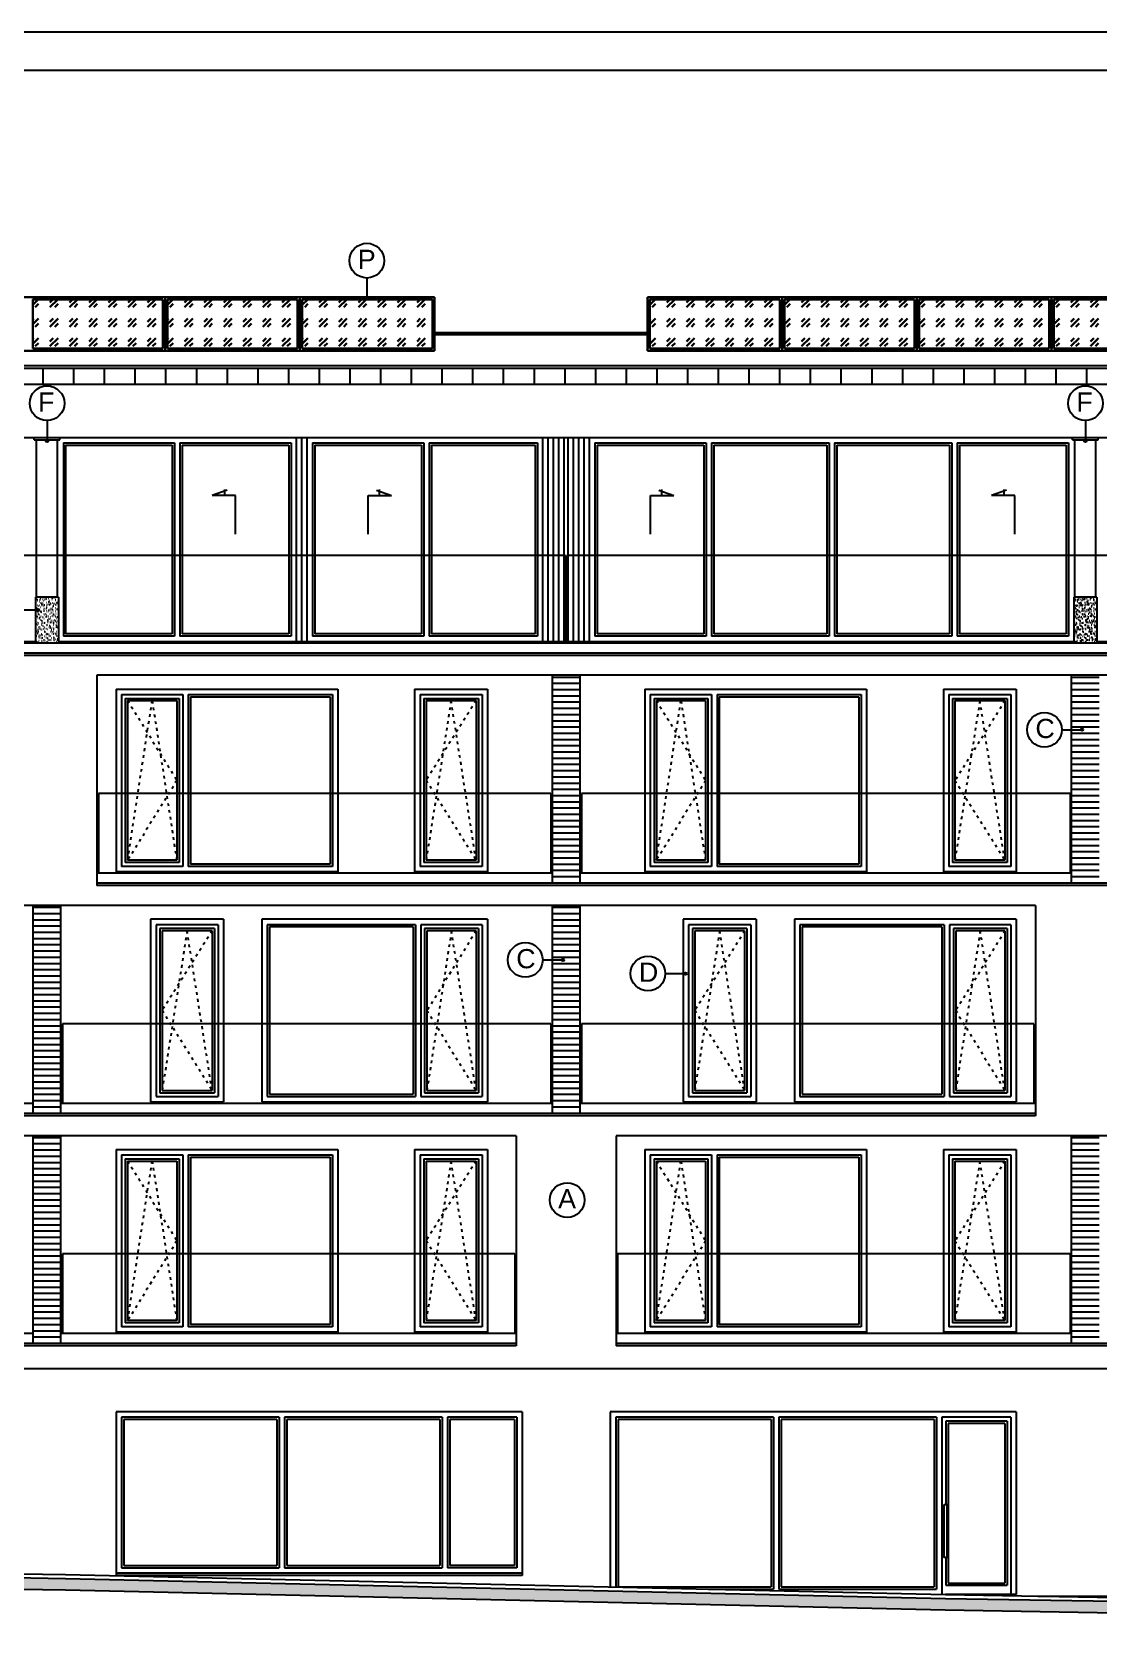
# Model space of a CAD drawing. Extents: x 3792242 to 5145247, y -1546315 to -1031918.
# Drawn here: x 4282186 to 4296081, y -1510106 to -1489065 of the extents above; entities that cross this region are included whole.
import ezdxf

# ---------------------------------------------------------------- set-up
doc = ezdxf.new("R2010")
doc.units = 0
doc.header["$MEASUREMENT"] = 0
doc.linetypes.add('ACAD_ISO03W100', pattern=[30, 12, -18])
for name, color, linetype in [('DVERE', 45, 'CONTINUOUS'), ('OKNÁ', 143, 'CONTINUOUS'), ('POZEMOK', 7, 'CONTINUOUS'), ('TENKÁ', 7, 'CONTINUOUS'), ('ZARIADENIE1', 145, 'CONTINUOUS'), ('ZZ-elektro', 221, 'CONTINUOUS'), ('ŠRAFY', 82, 'CONTINUOUS')]:
    doc.layers.add(name, color=color, linetype=linetype)
doc.styles.add('ARIAL', font='arial.ttf')

msp = doc.modelspace()

# ---------------------------------------------------------------- hatches: boundary and pattern name
at = {"layer": 'DVERE'}
h = msp.add_hatch(dxfattribs=at)
h.set_pattern_fill('ANSI31', color=256, scale=650, angle=135)
h.set_pattern_definition([(180, (-732226.286, 35638.13), (-1e-14, -81.25), [])])
h.paths.add_polyline_path([(4288962.714, -1500100.371), (4289322.714, -1500100.371), (4289322.714, -1497445.641), (4288962.714, -1497445.641)])
h = msp.add_hatch(dxfattribs=at)
h.set_pattern_fill('ANSI31', color=256, scale=650, angle=135)
h.set_pattern_definition([(180, (-725461.286, 35638.13), (-1e-14, -81.25), [])])
h.paths.add_polyline_path([(4295727.714, -1500100.371), (4296087.714, -1500100.371), (4296087.714, -1497445.641), (4295727.714, -1497445.641)])
h = msp.add_hatch(dxfattribs=at)
h.set_pattern_fill('ANSI31', color=256, scale=650, angle=135)
h.set_pattern_definition([(180, (-738991.286, 32638.13), (-1e-14, -81.25), [])])
h.paths.add_polyline_path([(4282197.714, -1503100.371), (4282557.714, -1503100.371), (4282557.714, -1500445.641), (4282197.714, -1500445.641)])
h = msp.add_hatch(dxfattribs=at)
h.set_pattern_fill('ANSI31', color=256, scale=650, angle=135)
h.set_pattern_definition([(180, (-732226.286, 32638.13), (-1e-14, -81.25), [])])
h.paths.add_polyline_path([(4288962.714, -1503100.371), (4289322.714, -1503100.371), (4289322.714, -1500445.641), (4288962.714, -1500445.641)])
h = msp.add_hatch(dxfattribs=at)
h.set_pattern_fill('ANSI31', color=256, scale=650, angle=135)
h.set_pattern_definition([(180, (-738991.286, 29638.13), (-1e-14, -81.25), [])])
h.paths.add_polyline_path([(4282197.714, -1503445.641), (4282197.714, -1506025.641), (4282197.714, -1506100.371), (4282557.714, -1506100.371), (4282557.714, -1506025.641), (4282557.714, -1503445.641)])
h = msp.add_hatch(dxfattribs=at)
h.set_pattern_fill('ANSI31', color=256, scale=650, angle=135)
h.set_pattern_definition([(180, (-725461.286, 29638.13), (-1e-14, -81.25), [])])
h.paths.add_polyline_path([(4295727.714, -1503445.641), (4295727.714, -1506025.641), (4295727.714, -1506100.371), (4296087.714, -1506100.371), (4296087.714, -1506025.641), (4296087.714, -1503445.641)])
at = {"layer": 'TENKÁ', "ltscale": 0.25}
h = msp.add_hatch(color=256, dxfattribs=at)
h.dxf.hatch_style = 1
h.paths.add_polyline_path([(4286530.249, -1492531.764, 1), (4286560.249, -1492531.764, 1)])
h = msp.add_hatch(color=256, dxfattribs=at)
h.dxf.hatch_style = 1
h.paths.add_polyline_path([(4282362.714, -1494390.641, 1), (4282392.714, -1494390.641, 1)])
h = msp.add_hatch(color=256, dxfattribs=at)
h.dxf.hatch_style = 1
h.paths.add_polyline_path([(4295892.714, -1494390.641, 1), (4295922.714, -1494390.641, 1)])
h = msp.add_hatch(color=256, dxfattribs=at)
h.dxf.hatch_style = 1
h.paths.add_polyline_path([(4282258.445, -1496607.641, 1), (4282258.445, -1496577.641, 1)])
h = msp.add_hatch(color=256, dxfattribs=at)
h.dxf.hatch_style = 1
h.paths.add_polyline_path([(4295865.117, -1498170.521, 1), (4295865.117, -1498140.521, 1)])
h = msp.add_hatch(color=256, dxfattribs=at)
h.dxf.hatch_style = 1
h.paths.add_polyline_path([(4289100.117, -1501170.521, 1), (4289100.117, -1501140.521, 1)])
h = msp.add_hatch(color=256, dxfattribs=at)
h.dxf.hatch_style = 1
h.paths.add_polyline_path([(4290698.445, -1501347.371, 1), (4290698.445, -1501317.371, 1)])
at = {"layer": 'TENKÁ'}
h = msp.add_hatch(color=8, dxfattribs=at)
h.dxf.hatch_style = 1
h.paths.add_polyline_path([(4257090.843, -1508885.551), (4267177.714, -1509098.884), (4267227.714, -1509099.942), (4267277.714, -1509100.999), (4267495.354, -1509105.602), (4271077.714, -1509172.15), (4271127.714, -1509173.079), (4271177.714, -1509174.008), (4275032.275, -1509245.612), (4282616.371, -1509365.606), (4289010.714, -1509510.618), (4289010.714, -1509360.58), (4282619.258, -1509215.632), (4278157.714, -1509145.043), (4278157.714, -1509180.641), (4278087.714, -1509180.641), (4277057.714, -1509180.641), (4277007.714, -1509180.641), (4276157.714, -1509180.641), (4276087.714, -1509180.641), (4276087.714, -1509112.292), (4275034.855, -1509095.634), (4267498.333, -1508955.632), (4257090.843, -1508735.518)])
h = msp.add_hatch(color=8, dxfattribs=at)
h.dxf.hatch_style = 1
h.paths.add_polyline_path([(4322797.241, -1509905.639), (4318616.274, -1509855.637), (4305510.856, -1509665.635), (4294083.966, -1509475.632), (4289010.714, -1509360.58), (4289010.714, -1509510.618), (4294081.018, -1509625.604), (4305508.522, -1509815.617), (4318614.29, -1510005.624), (4322795.819, -1510055.633), (4329944.933, -1510105.641), (4330429.911, -1510105.641), (4330429.911, -1509955.641), (4329945.458, -1509955.641)])
at = {"layer": 'ZZ-elektro', "lineweight": 30, "ltscale": 10}
h = msp.add_hatch(dxfattribs=at)
h.set_pattern_fill('GOST_GLASS', color=253, scale=30)
h.set_pattern_definition([(45, (63109.38, -4245.37), (254.558441, -3e-14), [150, -210]), (45, (63173.02, -4245.37), (254.558441, -3e-14), [60, -300]), (45, (63109.38, -4181.73), (254.558441, -3e-14), [60, -300])])
h.paths.add_polyline_path([(4282193.442, -1492545.641), (4282193.442, -1493185.641), (4283888.442, -1493185.641), (4283888.442, -1492545.641)])
h = msp.add_hatch(dxfattribs=at)
h.set_pattern_fill('GOST_GLASS', color=253, scale=30)
h.set_pattern_definition([(45, (64864.38, -4245.37), (254.558441, -3e-14), [150, -210]), (45, (64928.02, -4245.37), (254.558441, -3e-14), [60, -300]), (45, (64864.38, -4181.73), (254.558441, -3e-14), [60, -300])])
h.paths.add_polyline_path([(4283948.442, -1492545.641), (4283948.442, -1493185.641), (4285643.442, -1493185.641), (4285643.442, -1492545.641)])
h = msp.add_hatch(dxfattribs=at)
h.set_pattern_fill('GOST_GLASS', color=253, scale=30)
h.set_pattern_definition([(45, (66619.38, -4245.37), (254.558441, -3e-14), [150, -210]), (45, (66683.02, -4245.37), (254.558441, -3e-14), [60, -300]), (45, (66619.38, -4181.73), (254.558441, -3e-14), [60, -300])])
h.paths.add_polyline_path([(4285703.442, -1492545.641), (4285703.442, -1493185.641), (4287398.442, -1493185.641), (4287398.442, -1492545.641)])
h = msp.add_hatch(dxfattribs=at)
h.set_pattern_fill('GOST_GLASS', color=253, scale=30)
h.set_pattern_definition([(45, (71148.71, -4245.37), (254.558441, -3e-14), [150, -210]), (45, (71212.35, -4245.37), (254.558441, -3e-14), [60, -300]), (45, (71148.71, -4181.73), (254.558441, -3e-14), [60, -300])])
h.paths.add_polyline_path([(4290232.774, -1492545.641), (4290232.774, -1493185.641), (4291927.774, -1493185.641), (4291927.774, -1492545.641)])
h = msp.add_hatch(dxfattribs=at)
h.set_pattern_fill('GOST_GLASS', color=253, scale=30)
h.set_pattern_definition([(45, (72903.71, -4245.37), (254.558441, -3e-14), [150, -210]), (45, (72967.35, -4245.37), (254.558441, -3e-14), [60, -300]), (45, (72903.71, -4181.73), (254.558441, -3e-14), [60, -300])])
h.paths.add_polyline_path([(4291987.774, -1492545.641), (4291987.774, -1493185.641), (4293682.774, -1493185.641), (4293682.774, -1492545.641)])
h = msp.add_hatch(dxfattribs=at)
h.set_pattern_fill('GOST_GLASS', color=253, scale=30)
h.set_pattern_definition([(45, (74658.71, -4245.37), (254.558441, -3e-14), [150, -210]), (45, (74722.35, -4245.37), (254.558441, -3e-14), [60, -300]), (45, (74658.71, -4181.73), (254.558441, -3e-14), [60, -300])])
h.paths.add_polyline_path([(4293742.774, -1492545.641), (4293742.774, -1493185.641), (4295437.774, -1493185.641), (4295437.774, -1492545.641)])
h = msp.add_hatch(dxfattribs=at)
h.set_pattern_fill('GOST_GLASS', color=253, scale=30)
h.set_pattern_definition([(45, (76413.71, -4245.37), (254.558441, -3e-14), [150, -210]), (45, (76477.35, -4245.37), (254.558441, -3e-14), [60, -300]), (45, (76413.71, -4181.73), (254.558441, -3e-14), [60, -300])])
h.paths.add_polyline_path([(4295497.774, -1492545.641), (4295497.774, -1493185.641), (4297192.774, -1493185.641), (4297192.774, -1492545.641)])
at = {"layer": 'ŠRAFY'}
h = msp.add_hatch(dxfattribs=at)
h.set_pattern_fill('AR-SAND', color=9, scale=30)
h.set_pattern_definition([(37.5, (86943.714, 2754.63), (-1.88980074, 57.80471307), [0, -45.6, 0, -51, 0, -48.75]), (7.5, (86943.714, 2754.63), (53.0933012, 84.664382), [0, -24.6, 0, -41.1, 0, -15.75]), (327.5, (86906.814, 2754.63), (93.42425585, 0.1697716), [0, -15, 0, -54, 0, -70.5]), (317.5, (86906.814, 2754.63), (90.1837981, 26.330267), [0, -7.5, 0, -35.4, 0, -40.5])])
h.paths.add_polyline_path([(4282227.714, -1497025.641), (4282527.714, -1497025.641), (4282527.714, -1497005.641), (4282527.714, -1496425.641), (4282515.214, -1496425.641), (4282240.214, -1496425.641), (4282227.714, -1496425.641), (4282227.714, -1497005.641)])
h = msp.add_hatch(dxfattribs=at)
h.set_pattern_fill('AR-SAND', color=9, scale=30)
h.set_pattern_definition([(37.5, (100473.714, 2754.63), (-1.88980074, 57.80471307), [0, -45.6, 0, -51, 0, -48.75]), (7.5, (100473.714, 2754.63), (53.0933012, 84.664382), [0, -24.6, 0, -41.1, 0, -15.75]), (327.5, (100436.814, 2754.63), (93.42425585, 0.1697716), [0, -15, 0, -54, 0, -70.5]), (317.5, (100436.814, 2754.63), (90.1837981, 26.330267), [0, -7.5, 0, -35.4, 0, -40.5])])
h.paths.add_polyline_path([(4295757.714, -1497025.641), (4296057.714, -1497025.641), (4296057.714, -1497005.641), (4296057.714, -1496425.641), (4296045.214, -1496425.641), (4295770.214, -1496425.641), (4295757.714, -1496425.641), (4295757.714, -1497005.641)])

# ---------------------------------------------------------------- linework, layer by layer
at = {"layer": 'DVERE'}
for p, q in [((4288962.714, -1500155.641), (4288962.714, -1497445.641)), ((4289322.714, -1500155.641), (4289322.714, -1497445.641)), ((4295727.714, -1500155.641), (4295727.714, -1497445.641)), ((4282197.714, -1503155.641), (4282197.714, -1500445.641)), ((4282557.714, -1503155.641), (4282557.714, -1500445.641)), ((4288962.714, -1503155.641), (4288962.714, -1500445.641)), ((4289322.714, -1503155.641), (4289322.714, -1500445.641)), ((4282197.714, -1506155.641), (4282197.714, -1503445.641)), ((4282557.714, -1506155.641), (4282557.714, -1503445.641)), ((4295727.714, -1506155.641), (4295727.714, -1503445.641))]:
    msp.add_line(p, q, dxfattribs=at)
at = {"layer": 'OKNÁ'}
for p, q in [((4282620.214, -1494445.641), (4282620.214, -1496905.641)), ((4282620.214, -1494445.641), (4284007.714, -1494445.641)), ((4284007.714, -1494445.641), (4284007.714, -1496905.641)), ((4284137.714, -1494445.641), (4285527.714, -1494445.641)), ((4284137.714, -1494445.641), (4284137.714, -1496905.641)), ((4285527.714, -1494445.641), (4285527.714, -1496905.641)), ((4285867.714, -1494445.641), (4285867.714, -1496905.641)), ((4285867.714, -1494445.641), (4287257.714, -1494445.641)), ((4287257.714, -1494445.641), (4287257.714, -1496905.641)), ((4287387.714, -1494445.641), (4287387.714, -1496905.641)), ((4287387.714, -1494445.641), (4288737.714, -1494445.641)), ((4288737.714, -1494445.641), (4288737.714, -1496905.641)), ((4289547.714, -1494445.641), (4289547.714, -1496905.641)), ((4289547.714, -1494445.641), (4290937.714, -1494445.641)), ((4290937.714, -1494445.641), (4290937.714, -1496905.641)), ((4291067.714, -1494445.641), (4291067.714, -1496905.641)), ((4291067.714, -1494445.641), (4292537.714, -1494445.641)), ((4292537.714, -1494445.641), (4292537.714, -1496905.641)), ((4292667.714, -1494445.641), (4292667.714, -1496905.641)), ((4292667.714, -1494445.641), (4294137.714, -1494445.641)), ((4294137.714, -1494445.641), (4294137.714, -1496905.641)), ((4294267.714, -1494445.641), (4294267.714, -1496905.641)), ((4294267.714, -1494445.641), (4295657.714, -1494445.641)), ((4295657.714, -1494445.641), (4295657.714, -1496905.641)), ((4284007.714, -1496905.641), (4282620.214, -1496905.641)), ((4285527.714, -1496905.641), (4284137.714, -1496905.641)), ((4287257.714, -1496905.641), (4285867.714, -1496905.641)), ((4288737.714, -1496905.641), (4287387.714, -1496905.641)), ((4290937.714, -1496905.641), (4289547.714, -1496905.641)), ((4292537.714, -1496905.641), (4291067.714, -1496905.641)), ((4294137.714, -1496905.641), (4292667.714, -1496905.641)), ((4295657.714, -1496905.641), (4294267.714, -1496905.641)), ((4283427.714, -1497775.641), (4283427.714, -1499855.641)), ((4283427.714, -1497775.641), (4284067.714, -1497775.641)), ((4284067.714, -1497775.641), (4284067.714, -1499855.641)), ((4284247.714, -1497725.641), (4286067.714, -1497725.641)), ((4284247.714, -1497725.641), (4284247.714, -1499905.641)), ((4286067.714, -1497725.641), (4286067.714, -1499905.641)), ((4287317.714, -1497775.641), (4287317.714, -1499855.641)), ((4287317.714, -1497775.641), (4287967.714, -1497775.641)), ((4287967.714, -1497775.641), (4287967.714, -1499855.641)), ((4290317.714, -1497775.641), (4290317.714, -1499855.641)), ((4290317.714, -1497775.641), (4290957.714, -1497775.641)), ((4290957.714, -1497775.641), (4290957.714, -1499855.641)), ((4291137.714, -1497725.641), (4292957.714, -1497725.641)), ((4291137.714, -1497725.641), (4291137.714, -1499905.641)), ((4292957.714, -1497725.641), (4292957.714, -1499905.641)), ((4294207.714, -1497775.641), (4294207.714, -1499855.641)), ((4294207.714, -1497775.641), (4294857.714, -1497775.641)), ((4294857.714, -1497775.641), (4294857.714, -1499855.641)), ((4284067.714, -1499855.641), (4283427.714, -1499855.641)), ((4286067.714, -1499905.641), (4284247.714, -1499905.641)), ((4287967.714, -1499855.641), (4287317.714, -1499855.641)), ((4290957.714, -1499855.641), (4290317.714, -1499855.641)), ((4292957.714, -1499905.641), (4291137.714, -1499905.641)), ((4294857.714, -1499855.641), (4294207.714, -1499855.641)), ((4284527.714, -1500775.641), (4283877.714, -1500775.641)), ((4283877.714, -1500775.641), (4283877.714, -1502855.641)), ((4284527.714, -1500775.641), (4284527.714, -1502855.641)), ((4287147.714, -1500725.641), (4285277.714, -1500725.641)), ((4285277.714, -1500725.641), (4285277.714, -1502905.641)), ((4287147.714, -1500725.641), (4287147.714, -1502905.641)), ((4287967.714, -1500775.641), (4287327.714, -1500775.641)), ((4287327.714, -1500775.641), (4287327.714, -1502855.641)), ((4287967.714, -1500775.641), (4287967.714, -1502855.641)), ((4291467.714, -1500775.641), (4290817.714, -1500775.641)), ((4290817.714, -1500775.641), (4290817.714, -1502855.641)), ((4291467.714, -1500775.641), (4291467.714, -1502855.641)), ((4294037.714, -1500725.641), (4292217.714, -1500725.641)), ((4292217.714, -1500725.641), (4292217.714, -1502905.641)), ((4294037.714, -1500725.641), (4294037.714, -1502905.641)), ((4294857.714, -1500775.641), (4294217.714, -1500775.641)), ((4294217.714, -1500775.641), (4294217.714, -1502855.641)), ((4294857.714, -1500775.641), (4294857.714, -1502855.641)), ((4283877.714, -1502855.641), (4284527.714, -1502855.641)), ((4285277.714, -1502905.641), (4287147.714, -1502905.641)), ((4287327.714, -1502855.641), (4287967.714, -1502855.641)), ((4290817.714, -1502855.641), (4291467.714, -1502855.641)), ((4292217.714, -1502905.641), (4294037.714, -1502905.641)), ((4294217.714, -1502855.641), (4294857.714, -1502855.641)), ((4284247.714, -1503725.641), (4286067.714, -1503725.641)), ((4284247.714, -1503725.641), (4284247.714, -1505905.641)), ((4286067.714, -1503725.641), (4286067.714, -1505905.641)), ((4291137.714, -1503725.641), (4292957.714, -1503725.641)), ((4291137.714, -1503725.641), (4291137.714, -1505905.641)), ((4292957.714, -1503725.641), (4292957.714, -1505905.641)), ((4283427.714, -1503775.641), (4283427.714, -1505855.641)), ((4283427.714, -1503775.641), (4284067.714, -1503775.641)), ((4284067.714, -1503775.641), (4284067.714, -1505855.641)), ((4287317.714, -1503775.641), (4287317.714, -1505855.641)), ((4287317.714, -1503775.641), (4287967.714, -1503775.641)), ((4287967.714, -1503775.641), (4287967.714, -1505855.641)), ((4290317.714, -1503775.641), (4290317.714, -1505855.641)), ((4290317.714, -1503775.641), (4290957.714, -1503775.641)), ((4290957.714, -1503775.641), (4290957.714, -1505855.641)), ((4294207.714, -1503775.641), (4294207.714, -1505855.641)), ((4294207.714, -1503775.641), (4294857.714, -1503775.641)), ((4294857.714, -1503775.641), (4294857.714, -1505855.641)), ((4284067.714, -1505855.641), (4283427.714, -1505855.641)), ((4287967.714, -1505855.641), (4287317.714, -1505855.641)), ((4290957.714, -1505855.641), (4290317.714, -1505855.641)), ((4294857.714, -1505855.641), (4294207.714, -1505855.641)), ((4286067.714, -1505905.641), (4284247.714, -1505905.641)), ((4292957.714, -1505905.641), (4291137.714, -1505905.641)), ((4285372.714, -1507145.641), (4283377.714, -1507145.641)), ((4283377.714, -1507145.641), (4283377.714, -1509045.641)), ((4285372.714, -1507145.641), (4285372.714, -1509045.641)), ((4287497.714, -1507145.641), (4285502.714, -1507145.641)), ((4285502.714, -1507145.641), (4285502.714, -1509045.641)), ((4287497.714, -1507145.641), (4287497.714, -1509045.641)), ((4288467.714, -1507145.641), (4287627.714, -1507145.641)), ((4287627.714, -1507145.641), (4287627.714, -1509045.641)), ((4288467.714, -1507145.641), (4288467.714, -1509045.641)), ((4291812.714, -1507145.641), (4289817.714, -1507145.641)), ((4289817.714, -1507145.641), (4289817.714, -1509325.641)), ((4291812.714, -1507145.641), (4291812.714, -1509325.641)), ((4293937.714, -1507145.641), (4291942.714, -1507145.641)), ((4291942.714, -1507145.641), (4291942.714, -1509325.641)), ((4293937.714, -1507145.641), (4293937.714, -1509325.641)), ((4294857.714, -1507195.641), (4294117.714, -1507195.641)), ((4294117.714, -1507195.641), (4294117.714, -1509275.641)), ((4294857.714, -1507195.641), (4294857.714, -1509275.641)), ((4283377.714, -1509045.641), (4285372.714, -1509045.641)), ((4285502.714, -1509045.641), (4287497.714, -1509045.641)), ((4288467.714, -1509045.641), (4287627.714, -1509045.641)), ((4289817.714, -1509325.641), (4291812.714, -1509325.641)), ((4291942.714, -1509325.641), (4293937.714, -1509325.641)), ((4294117.714, -1509275.641), (4294857.714, -1509275.641))]:
    msp.add_line(p, q, dxfattribs=at)
at = {"layer": 'OKNÁ', "ltscale": 0.25}
for p, q in [((4284724.214, -1495033.47), (4284528.714, -1495100.47)), ((4284832.714, -1495100.47), (4284528.714, -1495100.47)), ((4284691.214, -1495023.97), (4284691.214, -1495100.47)), ((4284832.714, -1495606.47), (4284832.714, -1495100.47)), ((4286562.714, -1495606.47), (4286562.714, -1495100.47)), ((4286562.714, -1495100.47), (4286866.714, -1495100.47)), ((4286671.214, -1495033.47), (4286866.714, -1495100.47)), ((4286704.214, -1495023.97), (4286704.214, -1495100.47)), ((4290242.714, -1495606.47), (4290242.714, -1495100.47)), ((4290242.714, -1495100.47), (4290546.714, -1495100.47)), ((4290351.214, -1495033.47), (4290546.714, -1495100.47)), ((4290384.214, -1495023.97), (4290384.214, -1495100.47)), ((4294879.214, -1495033.47), (4294683.714, -1495100.47)), ((4294987.714, -1495100.47), (4294683.714, -1495100.47)), ((4294846.214, -1495023.97), (4294846.214, -1495100.47)), ((4294987.714, -1495606.47), (4294987.714, -1495100.47))]:
    msp.add_line(p, q, dxfattribs=at)
at = {"layer": 'OKNÁ', "linetype": 'ACAD_ISO03W100', "ltscale": 3}
for p, q in [((4283427.714, -1497775.641), (4284067.714, -1498815.641)), ((4283427.714, -1499855.641), (4283747.714, -1497775.641)), ((4283747.714, -1497775.641), (4284067.714, -1499855.641)), ((4287967.714, -1497775.641), (4287317.714, -1498815.641)), ((4287642.714, -1497775.641), (4287317.714, -1499855.641)), ((4287967.714, -1499855.641), (4287642.714, -1497775.641)), ((4290317.714, -1497775.641), (4290957.714, -1498815.641)), ((4290317.714, -1499855.641), (4290637.714, -1497775.641)), ((4290637.714, -1497775.641), (4290957.714, -1499855.641)), ((4294857.714, -1497775.641), (4294207.714, -1498815.641)), ((4294532.714, -1497775.641), (4294207.714, -1499855.641)), ((4294857.714, -1499855.641), (4294532.714, -1497775.641)), ((4284067.714, -1498815.641), (4283427.714, -1499855.641)), ((4287317.714, -1498815.641), (4287967.714, -1499855.641)), ((4290957.714, -1498815.641), (4290317.714, -1499855.641)), ((4294207.714, -1498815.641), (4294857.714, -1499855.641)), ((4284527.714, -1500775.641), (4283877.714, -1501815.641)), ((4284202.714, -1500775.641), (4283877.714, -1502855.641)), ((4284527.714, -1502855.641), (4284202.714, -1500775.641)), ((4287967.714, -1500775.641), (4287327.714, -1501815.641)), ((4287647.714, -1500775.641), (4287327.714, -1502855.641)), ((4287967.714, -1502855.641), (4287647.714, -1500775.641)), ((4291467.714, -1500775.641), (4290817.714, -1501815.641)), ((4291142.714, -1500775.641), (4290817.714, -1502855.641)), ((4291467.714, -1502855.641), (4291142.714, -1500775.641)), ((4294857.714, -1500775.641), (4294217.714, -1501815.641)), ((4294537.714, -1500775.641), (4294217.714, -1502855.641)), ((4294857.714, -1502855.641), (4294537.714, -1500775.641)), ((4283877.714, -1501815.641), (4284527.714, -1502855.641)), ((4287327.714, -1501815.641), (4287967.714, -1502855.641)), ((4290817.714, -1501815.641), (4291467.714, -1502855.641)), ((4294217.714, -1501815.641), (4294857.714, -1502855.641)), ((4283427.714, -1503775.641), (4284067.714, -1504815.641)), ((4283427.714, -1505855.641), (4283747.714, -1503775.641)), ((4283747.714, -1503775.641), (4284067.714, -1505855.641)), ((4287967.714, -1503775.641), (4287317.714, -1504815.641)), ((4287642.714, -1503775.641), (4287317.714, -1505855.641)), ((4287967.714, -1505855.641), (4287642.714, -1503775.641)), ((4290317.714, -1503775.641), (4290957.714, -1504815.641)), ((4290317.714, -1505855.641), (4290637.714, -1503775.641)), ((4290637.714, -1503775.641), (4290957.714, -1505855.641)), ((4294857.714, -1503775.641), (4294207.714, -1504815.641)), ((4294532.714, -1503775.641), (4294207.714, -1505855.641)), ((4294857.714, -1505855.641), (4294532.714, -1503775.641)), ((4284067.714, -1504815.641), (4283427.714, -1505855.641)), ((4287317.714, -1504815.641), (4287967.714, -1505855.641)), ((4290957.714, -1504815.641), (4290317.714, -1505855.641)), ((4294207.714, -1504815.641), (4294857.714, -1505855.641))]:
    msp.add_line(p, q, dxfattribs=at)
at = {"layer": 'POZEMOK'}
msp.add_lwpolyline([(4294066.424, -1508254.088), (4294102.24, -1508254.088), (4294102.24, -1508941.955), (4294066.424, -1508941.955)], close=True, dxfattribs=at)
at = {"layer": 'TENKÁ', "color": 7}
for p, q in [((4352207.657, -1489065.189), (4256090.843, -1489065.189)), ((4351707.657, -1489565.189), (4256590.843, -1489565.189))]:
    msp.add_line(p, q, dxfattribs=at)
at = {"layer": 'TENKÁ', "ltscale": 0.25}
for p, q in [((4286545.249, -1492267.704), (4286545.249, -1492531.764)), ((4282377.714, -1494126.582), (4282377.714, -1494390.641)), ((4295907.714, -1494126.582), (4295907.714, -1494390.641)), ((4281994.386, -1496592.641), (4282258.445, -1496592.641)), ((4295601.057, -1498155.521), (4295865.117, -1498155.521)), ((4288836.057, -1501155.521), (4289100.117, -1501155.521)), ((4290434.386, -1501332.371), (4290698.445, -1501332.371))]:
    msp.add_line(p, q, dxfattribs=at)
at = {"layer": 'TENKÁ'}
for p, q in [((4287428.442, -1492975.641), (4290202.774, -1492975.641)), ((4287428.442, -1493005.641), (4290202.774, -1493005.641)), ((4263477.714, -1494345.641), (4308877.714, -1494345.641)), ((4282210.214, -1494375.641), (4282210.214, -1494345.641)), ((4282210.214, -1494375.641), (4282545.214, -1494375.641)), ((4282240.214, -1496425.641), (4282240.214, -1494375.641)), ((4282515.214, -1496425.641), (4282515.214, -1494375.641)), ((4282545.214, -1494375.641), (4282545.214, -1494345.641)), ((4282590.214, -1494415.641), (4282590.214, -1496935.641)), ((4282590.214, -1494415.641), (4284037.714, -1494415.641)), ((4284037.714, -1494415.641), (4284037.714, -1496935.641)), ((4284107.714, -1494415.641), (4285557.714, -1494415.641)), ((4284107.714, -1494415.641), (4284107.714, -1496935.641)), ((4285557.714, -1494415.641), (4285557.714, -1496935.641)), ((4285837.714, -1494415.641), (4285837.714, -1496935.641)), ((4285837.714, -1494415.641), (4287287.714, -1494415.641)), ((4287287.714, -1494415.641), (4287287.714, -1496935.641)), ((4287357.714, -1494415.641), (4287357.714, -1496935.641)), ((4287357.714, -1494415.641), (4288767.714, -1494415.641)), ((4288767.714, -1494415.641), (4288767.714, -1496935.641)), ((4289517.714, -1494415.641), (4289517.714, -1496935.641)), ((4289517.714, -1494415.641), (4290967.714, -1494415.641)), ((4290967.714, -1494415.641), (4290967.714, -1496935.641)), ((4291037.714, -1494415.641), (4291037.714, -1496935.641)), ((4291037.714, -1494415.641), (4292567.714, -1494415.641)), ((4292567.714, -1494415.641), (4292567.714, -1496935.641)), ((4292637.714, -1494415.641), (4292637.714, -1496935.641)), ((4292637.714, -1494415.641), (4294167.714, -1494415.641)), ((4294167.714, -1494415.641), (4294167.714, -1496935.641)), ((4294237.714, -1494415.641), (4294237.714, -1496935.641)), ((4294237.714, -1494415.641), (4295687.714, -1494415.641)), ((4295687.714, -1494415.641), (4295687.714, -1496935.641)), ((4295740.214, -1494375.641), (4295740.214, -1494345.641)), ((4295740.214, -1494375.641), (4296075.214, -1494375.641)), ((4295770.214, -1496425.641), (4295770.214, -1494375.641)), ((4296045.214, -1496425.641), (4296045.214, -1494375.641)), ((4296075.214, -1494375.641), (4296075.214, -1494345.641)), ((4282227.714, -1496425.641), (4282227.714, -1497025.641)), ((4282527.714, -1496425.641), (4282227.714, -1496425.641)), ((4282527.714, -1496425.641), (4282527.714, -1497025.641)), ((4295757.714, -1496425.641), (4295757.714, -1497025.641)), ((4296057.714, -1496425.641), (4295757.714, -1496425.641)), ((4296057.714, -1496425.641), (4296057.714, -1497025.641)), ((4263727.714, -1497005.641), (4282227.714, -1497005.641)), ((4282527.714, -1497005.641), (4295757.714, -1497005.641)), ((4284037.714, -1496935.641), (4282590.214, -1496935.641)), ((4285557.714, -1496935.641), (4284107.714, -1496935.641)), ((4287287.714, -1496935.641), (4285837.714, -1496935.641)), ((4288767.714, -1496935.641), (4287357.714, -1496935.641)), ((4290967.714, -1496935.641), (4289517.714, -1496935.641)), ((4292567.714, -1496935.641), (4291037.714, -1496935.641)), ((4294167.714, -1496935.641), (4292637.714, -1496935.641)), ((4295687.714, -1496935.641), (4294237.714, -1496935.641)), ((4296057.714, -1497005.641), (4308877.714, -1497005.641)), ((4308877.714, -1497155.641), (4260697.714, -1497155.641)), ((4308877.714, -1497185.641), (4260697.714, -1497185.641)), ((4307517.714, -1497445.641), (4283027.714, -1497445.641)), ((4283027.714, -1497445.641), (4283027.714, -1500185.641)), ((4283277.714, -1497625.641), (4283277.714, -1500005.641)), ((4283277.714, -1497625.641), (4286167.714, -1497625.641)), ((4286167.714, -1497625.641), (4286167.714, -1500005.641)), ((4287167.714, -1497625.641), (4287167.714, -1500005.641)), ((4287167.714, -1497625.641), (4288117.714, -1497625.641)), ((4288117.714, -1497625.641), (4288117.714, -1500005.641)), ((4290167.714, -1497625.641), (4290167.714, -1500005.641)), ((4290167.714, -1497625.641), (4293057.714, -1497625.641)), ((4293057.714, -1497625.641), (4293057.714, -1500005.641)), ((4294057.714, -1497625.641), (4294057.714, -1500005.641)), ((4294057.714, -1497625.641), (4295007.714, -1497625.641)), ((4295007.714, -1497625.641), (4295007.714, -1500005.641)), ((4283347.714, -1497695.641), (4284147.714, -1497695.641)), ((4283347.714, -1497695.641), (4283347.714, -1499935.641)), ((4283397.714, -1497745.641), (4284097.714, -1497745.641)), ((4283397.714, -1497745.641), (4283397.714, -1499885.641)), ((4284097.714, -1497745.641), (4284097.714, -1499885.641)), ((4284147.714, -1497695.641), (4284147.714, -1499935.641)), ((4284217.714, -1497695.641), (4286097.714, -1497695.641)), ((4284217.714, -1497695.641), (4284217.714, -1499935.641)), ((4286097.714, -1497695.641), (4286097.714, -1499935.641)), ((4287237.714, -1497695.641), (4288047.714, -1497695.641)), ((4287237.714, -1497695.641), (4287237.714, -1499935.641)), ((4287287.714, -1497745.641), (4287997.714, -1497745.641)), ((4287287.714, -1497745.641), (4287287.714, -1499885.641)), ((4287997.714, -1497745.641), (4287997.714, -1499885.641)), ((4288047.714, -1497695.641), (4288047.714, -1499935.641)), ((4290237.714, -1497695.641), (4291037.714, -1497695.641)), ((4290237.714, -1497695.641), (4290237.714, -1499935.641)), ((4290287.714, -1497745.641), (4290987.714, -1497745.641)), ((4290287.714, -1497745.641), (4290287.714, -1499885.641)), ((4290987.714, -1497745.641), (4290987.714, -1499885.641)), ((4291037.714, -1497695.641), (4291037.714, -1499935.641)), ((4291107.714, -1497695.641), (4292987.714, -1497695.641)), ((4291107.714, -1497695.641), (4291107.714, -1499935.641)), ((4292987.714, -1497695.641), (4292987.714, -1499935.641)), ((4294127.714, -1497695.641), (4294937.714, -1497695.641)), ((4294127.714, -1497695.641), (4294127.714, -1499935.641)), ((4294177.714, -1497745.641), (4294887.714, -1497745.641)), ((4294177.714, -1497745.641), (4294177.714, -1499885.641)), ((4294887.714, -1497745.641), (4294887.714, -1499885.641)), ((4294937.714, -1497695.641), (4294937.714, -1499935.641)), ((4284147.714, -1499935.641), (4283347.714, -1499935.641)), ((4284097.714, -1499885.641), (4283397.714, -1499885.641)), ((4286097.714, -1499935.641), (4284217.714, -1499935.641)), ((4288047.714, -1499935.641), (4287237.714, -1499935.641)), ((4287997.714, -1499885.641), (4287287.714, -1499885.641)), ((4291037.714, -1499935.641), (4290237.714, -1499935.641)), ((4290987.714, -1499885.641), (4290287.714, -1499885.641)), ((4292987.714, -1499935.641), (4291107.714, -1499935.641)), ((4294937.714, -1499935.641), (4294127.714, -1499935.641)), ((4294887.714, -1499885.641), (4294177.714, -1499885.641)), ((4307517.714, -1500155.641), (4283027.714, -1500155.641)), ((4286167.714, -1500005.641), (4283277.714, -1500005.641)), ((4288117.714, -1500005.641), (4287167.714, -1500005.641)), ((4293057.714, -1500005.641), (4290167.714, -1500005.641)), ((4295007.714, -1500005.641), (4294057.714, -1500005.641)), ((4307517.714, -1500185.641), (4283027.714, -1500185.641)), ((4295257.714, -1500445.641), (4276387.714, -1500445.641)), ((4295257.714, -1500445.641), (4295257.714, -1503185.641)), ((4284677.714, -1500625.641), (4283727.714, -1500625.641)), ((4283727.714, -1500625.641), (4283727.714, -1503005.641)), ((4284607.714, -1500695.641), (4283797.714, -1500695.641)), ((4283797.714, -1500695.641), (4283797.714, -1502935.641)), ((4284557.714, -1500745.641), (4283847.714, -1500745.641)), ((4283847.714, -1500745.641), (4283847.714, -1502885.641)), ((4284557.714, -1500745.641), (4284557.714, -1502885.641)), ((4284607.714, -1500695.641), (4284607.714, -1502935.641)), ((4284677.714, -1500625.641), (4284677.714, -1503005.641)), ((4285177.714, -1500625.641), (4285177.714, -1503005.641)), ((4288117.714, -1500625.641), (4285177.714, -1500625.641)), ((4287177.714, -1500695.641), (4285247.714, -1500695.641)), ((4285247.714, -1500695.641), (4285247.714, -1502935.641)), ((4287177.714, -1500695.641), (4287177.714, -1502935.641)), ((4288047.714, -1500695.641), (4287247.714, -1500695.641)), ((4287247.714, -1500695.641), (4287247.714, -1502935.641)), ((4287997.714, -1500745.641), (4287297.714, -1500745.641)), ((4287297.714, -1500745.641), (4287297.714, -1502885.641)), ((4287997.714, -1500745.641), (4287997.714, -1502885.641)), ((4288047.714, -1500695.641), (4288047.714, -1502935.641)), ((4288117.714, -1500625.641), (4288117.714, -1503005.641)), ((4291617.714, -1500625.641), (4290667.714, -1500625.641)), ((4290667.714, -1500625.641), (4290667.714, -1503005.641)), ((4291547.714, -1500695.641), (4290737.714, -1500695.641)), ((4290737.714, -1500695.641), (4290737.714, -1502935.641)), ((4291497.714, -1500745.641), (4290787.714, -1500745.641)), ((4290787.714, -1500745.641), (4290787.714, -1502885.641)), ((4291497.714, -1500745.641), (4291497.714, -1502885.641)), ((4291547.714, -1500695.641), (4291547.714, -1502935.641)), ((4291617.714, -1500625.641), (4291617.714, -1503005.641)), ((4292117.714, -1500625.641), (4292117.714, -1503005.641)), ((4295007.714, -1500625.641), (4292117.714, -1500625.641)), ((4294067.714, -1500695.641), (4292187.714, -1500695.641)), ((4292187.714, -1500695.641), (4292187.714, -1502935.641)), ((4294067.714, -1500695.641), (4294067.714, -1502935.641)), ((4294937.714, -1500695.641), (4294137.714, -1500695.641)), ((4294137.714, -1500695.641), (4294137.714, -1502935.641)), ((4294887.714, -1500745.641), (4294187.714, -1500745.641)), ((4294187.714, -1500745.641), (4294187.714, -1502885.641)), ((4294887.714, -1500745.641), (4294887.714, -1502885.641)), ((4294937.714, -1500695.641), (4294937.714, -1502935.641)), ((4295007.714, -1500625.641), (4295007.714, -1503005.641)), ((4283847.714, -1502885.641), (4284557.714, -1502885.641)), ((4287297.714, -1502885.641), (4287997.714, -1502885.641)), ((4290787.714, -1502885.641), (4291497.714, -1502885.641)), ((4294187.714, -1502885.641), (4294887.714, -1502885.641)), ((4283727.714, -1503005.641), (4284677.714, -1503005.641)), ((4283797.714, -1502935.641), (4284607.714, -1502935.641)), ((4285177.714, -1503005.641), (4288117.714, -1503005.641)), ((4285247.714, -1502935.641), (4287177.714, -1502935.641)), ((4287247.714, -1502935.641), (4288047.714, -1502935.641)), ((4290667.714, -1503005.641), (4291617.714, -1503005.641)), ((4290737.714, -1502935.641), (4291547.714, -1502935.641)), ((4292117.714, -1503005.641), (4295007.714, -1503005.641)), ((4292187.714, -1502935.641), (4294067.714, -1502935.641)), ((4294137.714, -1502935.641), (4294937.714, -1502935.641)), ((4295257.714, -1503155.641), (4276387.714, -1503155.641)), ((4295257.714, -1503185.641), (4276387.714, -1503185.641)), ((4288492.714, -1503445.641), (4269407.714, -1503445.641)), ((4288492.714, -1503445.641), (4288492.714, -1506185.641)), ((4307517.714, -1503445.641), (4289792.714, -1503445.641)), ((4289792.714, -1503445.641), (4289792.714, -1506185.641)), ((4283277.714, -1503625.641), (4283277.714, -1506005.641)), ((4283277.714, -1503625.641), (4286167.714, -1503625.641)), ((4283347.714, -1503695.641), (4284147.714, -1503695.641)), ((4283347.714, -1503695.641), (4283347.714, -1505935.641)), ((4283397.714, -1503745.641), (4284097.714, -1503745.641)), ((4283397.714, -1503745.641), (4283397.714, -1505885.641)), ((4284097.714, -1503745.641), (4284097.714, -1505885.641)), ((4284147.714, -1503695.641), (4284147.714, -1505935.641)), ((4284217.714, -1503695.641), (4286097.714, -1503695.641)), ((4284217.714, -1503695.641), (4284217.714, -1505935.641)), ((4286097.714, -1503695.641), (4286097.714, -1505935.641)), ((4286167.714, -1503625.641), (4286167.714, -1506005.641)), ((4287167.714, -1503625.641), (4287167.714, -1506005.641)), ((4287167.714, -1503625.641), (4288117.714, -1503625.641)), ((4287237.714, -1503695.641), (4288047.714, -1503695.641)), ((4287237.714, -1503695.641), (4287237.714, -1505935.641)), ((4287287.714, -1503745.641), (4287997.714, -1503745.641)), ((4287287.714, -1503745.641), (4287287.714, -1505885.641)), ((4287997.714, -1503745.641), (4287997.714, -1505885.641)), ((4288047.714, -1503695.641), (4288047.714, -1505935.641)), ((4288117.714, -1503625.641), (4288117.714, -1506005.641)), ((4290167.714, -1503625.641), (4290167.714, -1506005.641)), ((4290167.714, -1503625.641), (4293057.714, -1503625.641)), ((4290237.714, -1503695.641), (4291037.714, -1503695.641)), ((4290237.714, -1503695.641), (4290237.714, -1505935.641)), ((4290287.714, -1503745.641), (4290987.714, -1503745.641)), ((4290287.714, -1503745.641), (4290287.714, -1505885.641)), ((4290987.714, -1503745.641), (4290987.714, -1505885.641)), ((4291037.714, -1503695.641), (4291037.714, -1505935.641)), ((4291107.714, -1503695.641), (4292987.714, -1503695.641)), ((4291107.714, -1503695.641), (4291107.714, -1505935.641)), ((4292987.714, -1503695.641), (4292987.714, -1505935.641)), ((4293057.714, -1503625.641), (4293057.714, -1506005.641)), ((4294057.714, -1503625.641), (4294057.714, -1506005.641)), ((4294057.714, -1503625.641), (4295007.714, -1503625.641)), ((4294127.714, -1503695.641), (4294937.714, -1503695.641)), ((4294127.714, -1503695.641), (4294127.714, -1505935.641)), ((4294177.714, -1503745.641), (4294887.714, -1503745.641)), ((4294177.714, -1503745.641), (4294177.714, -1505885.641)), ((4294887.714, -1503745.641), (4294887.714, -1505885.641)), ((4294937.714, -1503695.641), (4294937.714, -1505935.641)), ((4295007.714, -1503625.641), (4295007.714, -1506005.641)), ((4286167.714, -1506005.641), (4283277.714, -1506005.641)), ((4284147.714, -1505935.641), (4283347.714, -1505935.641)), ((4284097.714, -1505885.641), (4283397.714, -1505885.641)), ((4286097.714, -1505935.641), (4284217.714, -1505935.641)), ((4288117.714, -1506005.641), (4287167.714, -1506005.641)), ((4288047.714, -1505935.641), (4287237.714, -1505935.641)), ((4287997.714, -1505885.641), (4287287.714, -1505885.641)), ((4293057.714, -1506005.641), (4290167.714, -1506005.641)), ((4291037.714, -1505935.641), (4290237.714, -1505935.641)), ((4290987.714, -1505885.641), (4290287.714, -1505885.641)), ((4292987.714, -1505935.641), (4291107.714, -1505935.641)), ((4295007.714, -1506005.641), (4294057.714, -1506005.641)), ((4294937.714, -1505935.641), (4294127.714, -1505935.641)), ((4294887.714, -1505885.641), (4294177.714, -1505885.641)), ((4288492.714, -1506155.641), (4269407.714, -1506155.641)), ((4288492.714, -1506185.641), (4269407.714, -1506185.641)), ((4307517.714, -1506155.641), (4289792.714, -1506155.641)), ((4307517.714, -1506185.641), (4289792.714, -1506185.641)), ((4309497.714, -1506485.641), (4260727.714, -1506485.641)), ((4288567.714, -1507045.641), (4283277.714, -1507045.641)), ((4283277.714, -1507045.641), (4283277.714, -1509175.641)), ((4285402.714, -1507115.641), (4283347.714, -1507115.641)), ((4283347.714, -1507115.641), (4283347.714, -1509075.641)), ((4285402.714, -1507115.641), (4285402.714, -1509075.641)), ((4287527.714, -1507115.641), (4285472.714, -1507115.641)), ((4285472.714, -1507115.641), (4285472.714, -1509075.641)), ((4287527.714, -1507115.641), (4287527.714, -1509075.641)), ((4288497.714, -1507115.641), (4287597.714, -1507115.641)), ((4287597.714, -1507115.641), (4287597.714, -1509075.641)), ((4288497.714, -1507115.641), (4288497.714, -1509075.641)), ((4288567.714, -1507045.641), (4288567.714, -1509175.641)), ((4289717.714, -1507045.641), (4289717.714, -1509326.6)), ((4295007.714, -1507045.641), (4289717.714, -1507045.641)), ((4291842.714, -1507115.641), (4289787.714, -1507115.641)), ((4289787.714, -1507115.641), (4289787.714, -1509328.188)), ((4291842.714, -1507115.641), (4291842.714, -1509355.641)), ((4293967.714, -1507115.641), (4291912.714, -1507115.641)), ((4291912.714, -1507115.641), (4291912.714, -1509355.641)), ((4293967.714, -1507115.641), (4293967.714, -1509355.641)), ((4294937.714, -1507115.641), (4294037.714, -1507115.641)), ((4294037.714, -1507115.641), (4294037.714, -1509424.57)), ((4294937.714, -1507115.641), (4294937.714, -1509425.641)), ((4295007.714, -1507045.641), (4295007.714, -1509425.641)), ((4294887.714, -1507165.641), (4294087.714, -1507165.641)), ((4294087.714, -1507165.641), (4294087.714, -1508254.088)), ((4294887.714, -1507165.641), (4294887.714, -1509305.641)), ((4294087.714, -1508941.955), (4294087.714, -1509305.641)), ((4275034.855, -1509095.634), (4282619.258, -1509215.632)), ((4275035.714, -1509045.641), (4282620.221, -1509165.641)), ((4282620.221, -1509165.641), (4294084.948, -1509425.641)), ((4288567.714, -1509145.641), (4283277.714, -1509145.641)), ((4288567.714, -1509145.641), (4283277.714, -1509145.641)), ((4288567.714, -1509175.641), (4283277.714, -1509175.641)), ((4283347.714, -1509075.641), (4285402.714, -1509075.641)), ((4285472.714, -1509075.641), (4287527.714, -1509075.641)), ((4288497.714, -1509075.641), (4287597.714, -1509075.641)), ((4275032.275, -1509245.612), (4282616.371, -1509365.606)), ((4290998.291, -1509355.641), (4291842.714, -1509355.641)), ((4291912.714, -1509355.641), (4293967.714, -1509355.641)), ((4295007.714, -1509425.641), (4294084.948, -1509425.641)), ((4295007.714, -1509425.641), (4294084.948, -1509425.641)), ((4294084.948, -1509425.641), (4305511.634, -1509615.641)), ((4294087.714, -1509305.641), (4294887.714, -1509305.641)), ((4295287.757, -1509445.641), (4313407.003, -1509445.641))]:
    msp.add_line(p, q, dxfattribs=at)
at = {"layer": 'TENKÁ', "color": 8}
for p, q in [((4262327.714, -1493441.477), (4308877.714, -1493441.477)), ((4308877.714, -1493411.477), (4262338.633, -1493411.477)), ((4282327.714, -1493649.641), (4282327.714, -1493441.477)), ((4282727.714, -1493649.641), (4282727.714, -1493441.477)), ((4283127.714, -1493649.641), (4283127.714, -1493441.477)), ((4283527.714, -1493649.641), (4283527.714, -1493441.477)), ((4283927.714, -1493649.641), (4283927.714, -1493441.477)), ((4284327.714, -1493649.641), (4284327.714, -1493441.477)), ((4284727.714, -1493649.641), (4284727.714, -1493441.477)), ((4285127.714, -1493649.641), (4285127.714, -1493441.477)), ((4285527.714, -1493649.641), (4285527.714, -1493441.477)), ((4285927.714, -1493649.641), (4285927.714, -1493441.477)), ((4286327.714, -1493649.641), (4286327.714, -1493441.477)), ((4286727.714, -1493649.641), (4286727.714, -1493441.477)), ((4287127.714, -1493649.641), (4287127.714, -1493441.477)), ((4287527.714, -1493649.641), (4287527.714, -1493441.477)), ((4287927.714, -1493649.641), (4287927.714, -1493441.477)), ((4288327.714, -1493649.641), (4288327.714, -1493441.477)), ((4288727.714, -1493649.641), (4288727.714, -1493441.477)), ((4289127.714, -1493649.641), (4289127.714, -1493441.477)), ((4289527.714, -1493649.641), (4289527.714, -1493441.477)), ((4289927.714, -1493649.641), (4289927.714, -1493441.477)), ((4290327.714, -1493649.641), (4290327.714, -1493441.477)), ((4290727.714, -1493649.641), (4290727.714, -1493441.477)), ((4291127.714, -1493649.641), (4291127.714, -1493441.477)), ((4291527.714, -1493649.641), (4291527.714, -1493441.477)), ((4291927.714, -1493649.641), (4291927.714, -1493441.477)), ((4292327.714, -1493649.641), (4292327.714, -1493441.477)), ((4292727.714, -1493649.641), (4292727.714, -1493441.477)), ((4293127.714, -1493649.641), (4293127.714, -1493441.477)), ((4293527.714, -1493649.641), (4293527.714, -1493441.477)), ((4293927.714, -1493649.641), (4293927.714, -1493441.477)), ((4294327.714, -1493649.641), (4294327.714, -1493441.477)), ((4294727.714, -1493649.641), (4294727.714, -1493441.477)), ((4295127.714, -1493649.641), (4295127.714, -1493441.477)), ((4295527.714, -1493649.641), (4295527.714, -1493441.477)), ((4295927.714, -1493649.641), (4295927.714, -1493441.477)), ((4262327.714, -1493649.641), (4308877.714, -1493649.641)), ((4308877.714, -1497025.641), (4260797.714, -1497025.641)), ((4288962.714, -1500025.641), (4283027.714, -1500025.641)), ((4295727.714, -1500025.641), (4289322.714, -1500025.641)), ((4282197.714, -1503025.641), (4276387.714, -1503025.641)), ((4288962.714, -1503025.641), (4282557.714, -1503025.641)), ((4295257.714, -1503025.641), (4289322.714, -1503025.641)), ((4282197.714, -1506025.641), (4275917.714, -1506025.641)), ((4288492.714, -1506025.641), (4282557.714, -1506025.641)), ((4295727.714, -1506025.641), (4289792.714, -1506025.641)), ((4282619.258, -1509215.632), (4294083.966, -1509475.632)), ((4282616.371, -1509365.606), (4294081.018, -1509625.604)), ((4294081.018, -1509625.604), (4305508.522, -1509815.617)), ((4294083.966, -1509475.632), (4305510.856, -1509665.635))]:
    msp.add_line(p, q, dxfattribs=at)
at = {"layer": 'TENKÁ', "color": 9}
for p, q in [((4285627.714, -1497005.641), (4285627.714, -1494345.641)), ((4285697.714, -1497005.641), (4285697.714, -1494345.641)), ((4285767.714, -1497005.641), (4285767.714, -1494345.641)), ((4288837.714, -1497005.641), (4288837.714, -1494345.641)), ((4288907.714, -1497005.641), (4288907.714, -1494345.641)), ((4288977.714, -1497005.641), (4288977.714, -1494345.641)), ((4289047.714, -1497005.641), (4289047.714, -1494345.641)), ((4289117.714, -1497005.641), (4289117.714, -1494345.641)), ((4289167.714, -1497005.641), (4289167.714, -1494345.641)), ((4289237.714, -1497005.641), (4289237.714, -1494345.641)), ((4289307.714, -1497005.641), (4289307.714, -1494345.641)), ((4289377.714, -1497005.641), (4289377.714, -1494345.641)), ((4289447.714, -1497005.641), (4289447.714, -1494345.641))]:
    msp.add_line(p, q, dxfattribs=at)
at = {"layer": 'TENKÁ', "ltscale": 0.25}
for centre, radius in [((4286545.249, -1492041.533), 226.172), ((4286545.249, -1492531.764), 15), ((4282377.714, -1493900.41), 226.172), ((4295907.714, -1493900.41), 226.172), ((4282377.714, -1494390.641), 15), ((4295907.714, -1494390.641), 15), ((4282258.445, -1496592.641), 15), ((4295374.886, -1498155.521), 226.172), ((4295865.117, -1498155.521), 15), ((4288609.886, -1501155.521), 226.172), ((4289100.117, -1501155.521), 15), ((4290208.214, -1501332.371), 226.172), ((4290698.445, -1501332.371), 15), ((4289155.714, -1504284.141), 226.172)]:
    msp.add_circle(centre, radius, dxfattribs=at)
at = {"layer": 'ZARIADENIE1'}
for p, q in [((4289132.714, -1495885.641), (4260810.714, -1495885.641)), ((4289132.714, -1495885.641), (4289132.714, -1497025.641)), ((4308857.714, -1495885.641), (4289152.714, -1495885.641)), ((4289152.714, -1495885.641), (4289152.714, -1495915.641)), ((4289152.714, -1495885.641), (4289152.714, -1497025.641)), ((4288942.714, -1498985.641), (4283047.714, -1498985.641)), ((4283047.714, -1498985.641), (4283047.714, -1500025.641)), ((4288942.714, -1498985.641), (4288942.714, -1500025.641)), ((4288942.714, -1498985.641), (4288942.714, -1500025.641)), ((4295707.714, -1498985.641), (4289342.714, -1498985.641)), ((4289342.714, -1498985.641), (4289342.714, -1500025.641)), ((4295707.714, -1498985.641), (4295707.714, -1500025.641)), ((4295707.714, -1498985.641), (4295707.714, -1500025.641)), ((4288942.714, -1501985.641), (4282577.714, -1501985.641)), ((4282577.714, -1501985.641), (4282577.714, -1503025.641)), ((4288942.714, -1501985.641), (4288942.714, -1503025.641)), ((4295237.714, -1501985.641), (4289342.714, -1501985.641)), ((4289342.714, -1501985.641), (4289342.714, -1503025.641)), ((4295237.714, -1501985.641), (4295237.714, -1503025.641)), ((4288472.714, -1504985.641), (4282577.714, -1504985.641)), ((4282577.714, -1504985.641), (4282577.714, -1506025.641)), ((4288472.714, -1504985.641), (4288472.714, -1506025.641)), ((4289812.714, -1504985.641), (4289812.714, -1506025.641)), ((4295707.714, -1504985.641), (4289812.714, -1504985.641)), ((4295707.714, -1504985.641), (4295707.714, -1506025.641))]:
    msp.add_line(p, q, dxfattribs=at)
at = {"layer": 'ZZ-elektro', "color": 253, "lineweight": 30, "ltscale": 10}
for p, q in [((4287428.442, -1492515.641), (4275143.442, -1492515.641)), ((4282193.442, -1492545.641), (4283888.442, -1492545.641)), ((4282193.442, -1493185.641), (4282193.442, -1492545.641)), ((4283888.442, -1493185.641), (4283888.442, -1492545.641)), ((4283918.442, -1493215.641), (4283918.442, -1492515.641)), ((4283948.442, -1492545.641), (4285643.442, -1492545.641)), ((4283948.442, -1493185.641), (4283948.442, -1492545.641)), ((4285643.442, -1493185.641), (4285643.442, -1492545.641)), ((4285673.442, -1493215.641), (4285673.442, -1492515.641)), ((4285703.442, -1492545.641), (4287398.442, -1492545.641)), ((4285703.442, -1493185.641), (4285703.442, -1492545.641)), ((4287398.442, -1493185.641), (4287398.442, -1492545.641)), ((4287428.442, -1493215.641), (4287428.442, -1492515.641)), ((4290202.774, -1493215.641), (4290202.774, -1492515.641)), ((4290202.774, -1493215.641), (4290202.774, -1492515.641)), ((4302487.774, -1492515.641), (4290202.774, -1492515.641)), ((4290232.774, -1492545.641), (4291927.774, -1492545.641)), ((4290232.774, -1493185.641), (4290232.774, -1492545.641)), ((4291927.774, -1493185.641), (4291927.774, -1492545.641)), ((4291957.774, -1493215.641), (4291957.774, -1492515.641)), ((4291987.774, -1492545.641), (4293682.774, -1492545.641)), ((4291987.774, -1493185.641), (4291987.774, -1492545.641)), ((4293682.774, -1493185.641), (4293682.774, -1492545.641)), ((4293712.774, -1493215.641), (4293712.774, -1492515.641)), ((4293742.774, -1492545.641), (4295437.774, -1492545.641)), ((4293742.774, -1493185.641), (4293742.774, -1492545.641)), ((4295437.774, -1493185.641), (4295437.774, -1492545.641)), ((4295467.774, -1493215.641), (4295467.774, -1492515.641)), ((4295497.774, -1492545.641), (4297192.774, -1492545.641)), ((4295497.774, -1493185.641), (4295497.774, -1492545.641)), ((4287428.442, -1493215.641), (4275143.442, -1493215.641)), ((4282193.442, -1493185.641), (4283888.442, -1493185.641)), ((4283948.442, -1493185.641), (4285643.442, -1493185.641)), ((4285703.442, -1493185.641), (4287398.442, -1493185.641)), ((4302487.774, -1493215.641), (4290202.774, -1493215.641)), ((4290232.774, -1493185.641), (4291927.774, -1493185.641)), ((4291987.774, -1493185.641), (4293682.774, -1493185.641)), ((4293742.774, -1493185.641), (4295437.774, -1493185.641)), ((4295497.774, -1493185.641), (4297192.774, -1493185.641))]:
    msp.add_line(p, q, dxfattribs=at)
at = {"layer": 'ZZ-elektro', "linetype": 'ACAD_ISO03W100', "lineweight": 30, "ltscale": 10}
for p, q in [((4285673.442, -1493215.641), (4285673.442, -1492515.641)), ((4285673.442, -1493215.641), (4285673.442, -1492515.641)), ((4287428.442, -1493215.641), (4287428.442, -1492515.641))]:
    msp.add_line(p, q, dxfattribs=at)

# ---------------------------------------------------------------- texts
at = {"layer": 'TENKÁ', "lineweight": 40, "ltscale": 0.25, "style": 'ARIAL'}
for s, p in [('P', (4286427.062, -1492149.424)), ('F', (4282259.528, -1494008.301)), ('F', (4295789.528, -1494008.301)), ('C', (4295256.699, -1498263.412)), ('C', (4288491.699, -1501263.412)), ('D', (4290090.028, -1501440.262)), ('A', (4289037.528, -1504392.032))]:
    msp.add_text(s, height=250, dxfattribs=at).set_placement(p)

doc.saveas('drawing.dxf')
